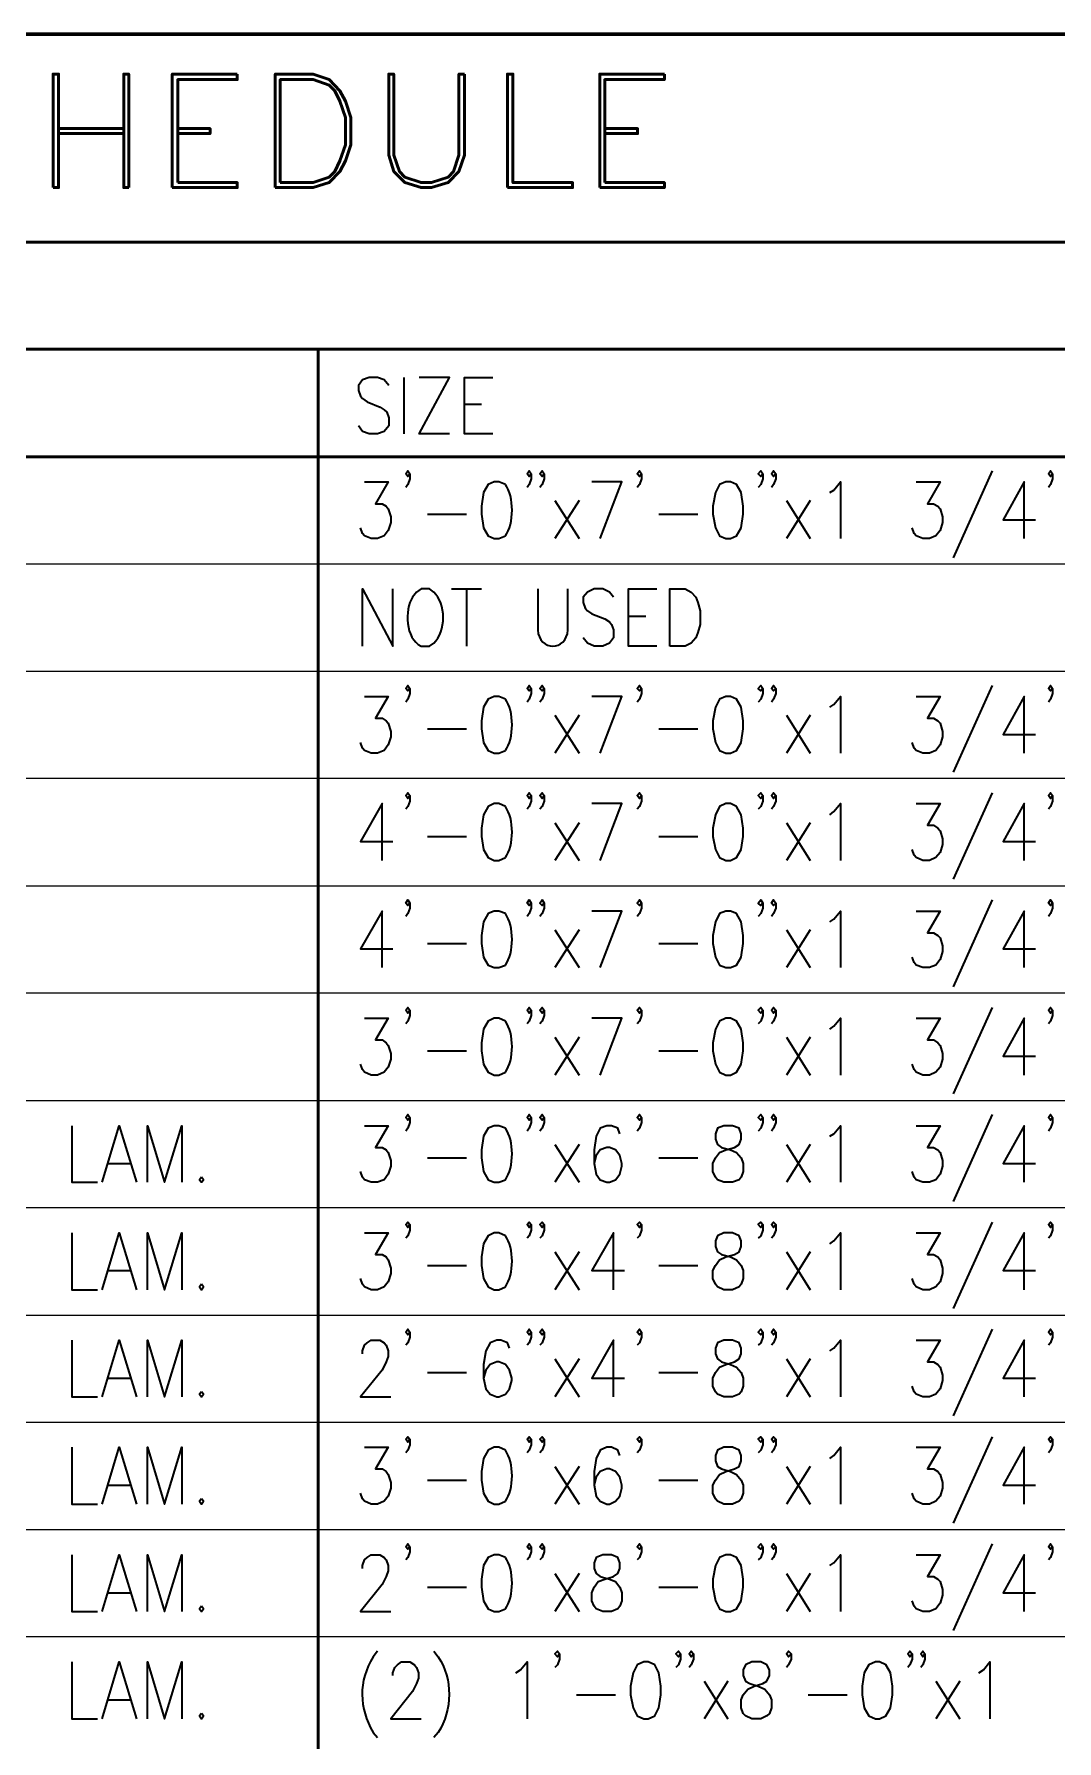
# Model space of a CAD drawing. Header units: inches. Extents: x 5 to 516, y -193 to 129.
# Drawn here: x 239.03 to 245.78, y -89.13 to -77.87 of the extents above; entities that cross this region are included whole.
import ezdxf

# ---------------------------------------------------------------- set-up
doc = ezdxf.new("R2010")
doc.units = ezdxf.units.IN
doc.header["$MEASUREMENT"] = 0
doc.layers.add('PDF3_Geometry', color=7, linetype='Continuous')

msp = doc.modelspace()

# ---------------------------------------------------------------- linework, layer by layer
at = {"layer": 'PDF3_Geometry', "lineweight": 60}
msp.add_lwpolyline([(155.7886388, -77.8671928), (282.7804969, -77.8671928)], dxfattribs=at)
at = {"layer": 'PDF3_Geometry', "lineweight": 50}
for points in [[(239.1566322, -78.8804606), (239.1566322, -78.1305087), (239.1932966, -78.1305087), (239.1932966, -78.8804606)], [(239.6566002, -78.8804606), (239.6566002, -78.1305087), (239.623269, -78.1305087), (239.623269, -78.8804606)], [(240.6232028, -78.8804606), (240.8731868, -78.8804606), (240.9798466, -78.8471294), (241.0498422, -78.7738008), (241.0865065, -78.7038053), (241.1231708, -78.5971454), (241.1231708, -78.417157), (241.0865065, -78.3104972), (241.0498422, -78.2405016), (240.9798466, -78.167173), (240.8731868, -78.1305087), (240.6232028, -78.1305087)], [(240.6565361, -78.8471279), (240.8731889, -78.8471279), (240.9798487, -78.8104636), (241.016513, -78.7737993), (241.0498442, -78.7038038), (241.0865085, -78.5971439), (241.0865085, -78.4171555), (241.0498442, -78.3104957), (241.016513, -78.2405001), (240.9798487, -78.2038358), (240.8731889, -78.1671715), (240.6565361, -78.1671715)], [(241.8731227, -78.1305087), (241.8364584, -78.1305087), (241.8364584, -78.667141), (241.7997941, -78.7738008), (241.7664629, -78.8104651), (241.6564699, -78.8471294), (241.5864744, -78.8471294), (241.4798146, -78.8104651), (241.4431503, -78.7738008), (241.406486, -78.667141), (241.406486, -78.1305087), (241.3731548, -78.1305087), (241.3731548, -78.667141), (241.406486, -78.7738008), (241.4798146, -78.8471294), (241.5864744, -78.8804606), (241.6564699, -78.8804606), (241.7664629, -78.8471294), (241.8364584, -78.7738008), (241.8731227, -78.667141)], [(242.1564399, -78.8804606), (242.1564399, -78.1305087), (242.1931042, -78.1305087), (242.1931042, -78.8471294), (242.5864123, -78.8471294), (242.5864123, -78.8804606)]]:
    msp.add_lwpolyline(points, close=True, dxfattribs=at)
for points in [[(240.3732194, -78.1305087), (239.943247, -78.1305087), (239.943247, -78.8804606)], [(240.3732179, -78.1305072), (240.3732179, -78.1671715), (239.9799098, -78.1671715), (239.9799098, -78.8471279)], [(243.193039, -78.1305087), (242.7663997, -78.1305087), (242.7663997, -78.8804606)], [(243.1930377, -78.1305072), (243.1930377, -78.1671715), (242.7997296, -78.1671715), (242.7997296, -78.8471279)], [(239.1932951, -78.4904845), (239.6232675, -78.4904845)], [(239.1932951, -78.5238178), (239.6232675, -78.5238178)], [(239.9799098, -78.4904845), (240.1932295, -78.4904845), (240.1932295, -78.5238157), (239.9799098, -78.5238157)], [(242.7997296, -78.4904845), (243.0163823, -78.4904845), (243.0163823, -78.5238157), (242.7997296, -78.5238157)], [(239.9799098, -78.8471308), (240.3732179, -78.8471308), (240.3732179, -78.880462), (239.9432455, -78.880462)], [(242.7997296, -78.8471308), (243.1930377, -78.8471308), (243.1930377, -78.880462), (242.7663984, -78.880462)], [(233.3803302, -79.2404364), (259.068684, -79.2404364)], [(235.2902148, -79.9470596), (259.0686908, -79.9470596)], [(240.9065201, -79.9470596), (240.9065201, -99.0725)], [(233.3803302, -80.6570123), (259.068684, -80.6570123)]]:
    msp.add_lwpolyline(points, dxfattribs=at)
at = {"layer": 'PDF3_Geometry', "lineweight": 35}
for points in [[(241.3731548, -80.1870446), (241.3431567, -80.1503803), (241.2998261, -80.1337147), (241.2431631, -80.1337147), (241.1998325, -80.1503803), (241.1731676, -80.1870446), (241.1731676, -80.2203758), (241.1865001, -80.2570401), (241.1998325, -80.2737057), (241.2298306, -80.2937044), (241.3164917, -80.3303687), (241.3431567, -80.3470343), (241.3598223, -80.3636999), (241.3731548, -80.4003642), (241.3731548, -80.4536942), (241.3431567, -80.4903585), (241.2998261, -80.5070241), (241.2431631, -80.5070241), (241.1998325, -80.4903585), (241.1731676, -80.4536942)], [(241.4731477, -80.1337135), (241.4731477, -80.5070229)], [(241.7731312, -80.5070212), (241.573144, -80.5070212), (241.7731312, -80.1337118), (241.573144, -80.1337118)], [(242.0597774, -80.5070212), (241.8731227, -80.5070212), (241.8731227, -80.1337118), (242.0597774, -80.1337118)], [(241.8731227, -80.3103684), (241.9864488, -80.3103684)], [(241.5131469, -80.7703405), (241.4998144, -80.7870061), (241.4864819, -80.7703405), (241.4998144, -80.7503418), (241.5131469, -80.7703405), (241.5131469, -80.8036717), (241.4998144, -80.840336), (241.4864819, -80.8603348)], [(242.3130936, -80.7703405), (242.2997611, -80.7870061), (242.2864286, -80.7703405), (242.2997611, -80.7503418), (242.3130936, -80.7703405), (242.3130936, -80.8036717), (242.2997611, -80.840336), (242.2864286, -80.8603348)], [(242.3997545, -80.7703405), (242.386422, -80.7870061), (242.3697565, -80.7703405), (242.386422, -80.7503418), (242.3997545, -80.7703405), (242.3997545, -80.8036717), (242.386422, -80.840336), (242.3697565, -80.8603348)], [(243.0430476, -80.7703405), (243.0297151, -80.7870061), (243.0130495, -80.7703405), (243.0297151, -80.7503418), (243.0430476, -80.7703405), (243.0430476, -80.8036717), (243.0297151, -80.840336), (243.0130495, -80.8603348)], [(243.8429976, -80.7703405), (243.8296652, -80.7870061), (243.8129996, -80.7703405), (243.8296652, -80.7503418), (243.8429976, -80.7703405), (243.8429976, -80.8036717), (243.8296652, -80.840336), (243.8129996, -80.8603348)], [(243.9296586, -80.7703405), (243.912993, -80.7870061), (243.8996605, -80.7703405), (243.912993, -80.7503418), (243.9296586, -80.7703405), (243.9296586, -80.8036717), (243.912993, -80.840336), (243.8996605, -80.8603348)], [(245.3562334, -80.7503392), (245.0995832, -81.3236358)], [(245.7562084, -80.7703405), (245.742876, -80.7870061), (245.7295435, -80.7703405), (245.742876, -80.7503418), (245.7562084, -80.7703405), (245.7562084, -80.8036717), (245.742876, -80.840336), (245.7295435, -80.8603348)], [(241.2131648, -80.8236683), (241.3698214, -80.8236683), (241.2864934, -80.9669924), (241.3298239, -80.9669924), (241.3564889, -80.983658), (241.3698214, -81.0003236), (241.386487, -81.0536535), (241.386487, -81.0903178), (241.3698214, -81.1436478), (241.3431564, -81.1803121), (241.2998259, -81.1969777), (241.2564953, -81.1969777), (241.2131648, -81.1803121), (241.1998323, -81.1636465), (241.1864998, -81.1269822)], [(242.1431042, -80.8403339), (242.0997736, -80.8236683), (242.0697755, -80.8236683), (242.0297781, -80.8403339), (241.99978, -80.8936638), (241.9864476, -80.983658), (241.9864476, -81.0369879), (241.99978, -81.1269822), (242.0297781, -81.1803121), (242.0697755, -81.1969777), (242.0997736, -81.1969777), (242.1431042, -81.1803121)], [(242.7697327, -81.1969794), (242.9130569, -80.82367), (242.7130697, -80.82367)], [(244.2863015, -80.8936643), (244.3129664, -80.8769987), (244.356297, -80.8236688), (244.356297, -81.1969782)], [(244.8562655, -80.8236683), (245.0129221, -80.8236683), (244.9295941, -80.9669924), (244.9695915, -80.9669924), (244.9995896, -80.983658), (245.0129221, -81.0003236), (245.0295877, -81.0536535), (245.0295877, -81.0903178), (245.0129221, -81.1436478), (244.9862571, -81.1803121), (244.9429266, -81.1969777), (244.899596, -81.1969777), (244.8562655, -81.1803121), (244.842933, -81.1636465), (244.8296005, -81.1269822)], [(245.5695512, -81.1969777), (245.5695512, -80.8236683), (245.4295601, -81.0736522), (245.6428798, -81.0736522)], [(242.4697506, -80.9469955), (242.6297403, -81.1969794)], [(242.6297406, -80.9469955), (242.4697509, -81.1969794)], [(243.9996513, -80.9469955), (244.1563079, -81.1969794)], [(244.1563117, -80.9469955), (243.9996551, -81.1969794)], [(241.6298047, -81.0369894), (241.8864549, -81.0369894)], [(243.1563758, -81.0369894), (243.413026, -81.0369894)], [(241.1998328, -81.9069322), (241.1998328, -81.5302896), (241.39982, -81.9069322), (241.39982, -81.5302896)], [(241.6698039, -81.5502901), (241.6431389, -81.5302914), (241.5864759, -81.5302914), (241.5564778, -81.5502901), (241.5298129, -81.5836213)], [(241.7864617, -81.5302914), (241.9864489, -81.5302914)], [(241.8864546, -81.5302914), (241.8864546, -81.9069339)], [(242.3564257, -81.5302914), (242.3564257, -81.8002741)], [(242.5564129, -81.8002741), (242.5564129, -81.5302914)], [(242.8563937, -81.5836191), (242.8297287, -81.5502879), (242.7863982, -81.5302892), (242.7297351, -81.5302892), (242.6864046, -81.5502879), (242.6564065, -81.5836191), (242.6564065, -81.6202835), (242.669739, -81.6569478), (242.6864046, -81.6736134), (242.7130695, -81.6936121), (242.7997306, -81.7269433), (242.8297287, -81.746942), (242.8430612, -81.7636076), (242.8563937, -81.8002719), (242.8563937, -81.8536018), (242.8297287, -81.886933), (242.7863982, -81.9069317), (242.7297351, -81.9069317), (242.6864046, -81.886933), (242.6564065, -81.8536018)], [(243.1430413, -81.9069322), (242.9563866, -81.9069322), (242.9563866, -81.5302896), (243.1430413, -81.5302896)], [(242.9563866, -81.7102793), (243.0697127, -81.7102793)], [(241.5864759, -81.9069339), (241.6431389, -81.9069339), (241.6698039, -81.8869352)], [(241.2131648, -82.2402441), (241.3698214, -82.2402441), (241.2864934, -82.3835683), (241.3298239, -82.3835683), (241.3564889, -82.4002339), (241.3698214, -82.4168995), (241.386487, -82.4702294), (241.386487, -82.5068937), (241.3698214, -82.5602236), (241.3431564, -82.5968879), (241.2998259, -82.6135535), (241.2564953, -82.6135535), (241.2131648, -82.5968879), (241.1998323, -82.5802223), (241.1864998, -82.543558)], [(241.5131469, -82.1869164), (241.4998144, -82.203582), (241.4864819, -82.1869164), (241.4998144, -82.1669177), (241.5131469, -82.1869164), (241.5131469, -82.2202476), (241.4998144, -82.2569119), (241.4864819, -82.2769106)], [(242.1431042, -82.2569097), (242.0997736, -82.2402441), (242.0697755, -82.2402441), (242.0297781, -82.2569097), (241.99978, -82.3102396), (241.9864476, -82.4002339), (241.9864476, -82.4535638), (241.99978, -82.543558), (242.0297781, -82.5968879), (242.0697755, -82.6135535), (242.0997736, -82.6135535), (242.1431042, -82.5968879)], [(242.3130936, -82.1869164), (242.2997611, -82.203582), (242.2864286, -82.1869164), (242.2997611, -82.1669177), (242.3130936, -82.1869164), (242.3130936, -82.2202476), (242.2997611, -82.2569119), (242.2864286, -82.2769106)], [(242.3997545, -82.1869164), (242.386422, -82.203582), (242.3697565, -82.1869164), (242.386422, -82.1669177), (242.3997545, -82.1869164), (242.3997545, -82.2202476), (242.386422, -82.2569119), (242.3697565, -82.2769106)], [(242.7697327, -82.6135553), (242.9130569, -82.2402459), (242.7130697, -82.2402459)], [(243.0430476, -82.1869164), (243.0297151, -82.203582), (243.0130495, -82.1869164), (243.0297151, -82.1669177), (243.0430476, -82.1869164), (243.0430476, -82.2202476), (243.0297151, -82.2569119), (243.0130495, -82.2769106)], [(243.8429976, -82.1869164), (243.8296652, -82.203582), (243.8129996, -82.1869164), (243.8296652, -82.1669177), (243.8429976, -82.1869164), (243.8429976, -82.2202476), (243.8296652, -82.2569119), (243.8129996, -82.2769106)], [(243.9296586, -82.1869164), (243.912993, -82.203582), (243.8996605, -82.1869164), (243.912993, -82.1669177), (243.9296586, -82.1869164), (243.9296586, -82.2202476), (243.912993, -82.2569119), (243.8996605, -82.2769106)], [(244.2863015, -82.3102402), (244.3129664, -82.2935746), (244.356297, -82.2402447), (244.356297, -82.6135541)], [(244.8562655, -82.2402441), (245.0129221, -82.2402441), (244.9295941, -82.3835683), (244.9695915, -82.3835683), (244.9995896, -82.4002339), (245.0129221, -82.4168995), (245.0295877, -82.4702294), (245.0295877, -82.5068937), (245.0129221, -82.5602236), (244.9862571, -82.5968879), (244.9429266, -82.6135535), (244.899596, -82.6135535), (244.8562655, -82.5968879), (244.842933, -82.5802223), (244.8296005, -82.543558)], [(245.3562334, -82.1669151), (245.0995832, -82.7402117)], [(245.5695512, -82.6135535), (245.5695512, -82.2402441), (245.4295601, -82.4902281), (245.6428798, -82.4902281)], [(245.7562084, -82.1869164), (245.742876, -82.203582), (245.7295435, -82.1869164), (245.742876, -82.1669177), (245.7562084, -82.1869164), (245.7562084, -82.2202476), (245.742876, -82.2569119), (245.7295435, -82.2769106)], [(242.4697506, -82.3635713), (242.6297403, -82.6135553)], [(242.6297406, -82.3635713), (242.4697509, -82.6135553)], [(243.9996513, -82.3635713), (244.1563079, -82.6135553)], [(244.1563117, -82.3635713), (243.9996551, -82.6135553)], [(241.6298047, -82.4535653), (241.8864549, -82.4535653)], [(243.1563758, -82.4535653), (243.413026, -82.4535653)], [(241.5131469, -82.8935361), (241.4998144, -82.9135348), (241.4864819, -82.8935361), (241.4998144, -82.8768705), (241.5131469, -82.8935361), (241.5131469, -82.9302004), (241.4998144, -82.9668647), (241.4864819, -82.9835303)], [(242.3130936, -82.8935361), (242.2997611, -82.9135348), (242.2864286, -82.8935361), (242.2997611, -82.8768705), (242.3130936, -82.8935361), (242.3130936, -82.9302004), (242.2997611, -82.9668647), (242.2864286, -82.9835303)], [(242.3997545, -82.8935361), (242.386422, -82.9135348), (242.3697565, -82.8935361), (242.386422, -82.8768705), (242.3997545, -82.8935361), (242.3997545, -82.9302004), (242.386422, -82.9668647), (242.3697565, -82.9835303)], [(243.0430476, -82.8935361), (243.0297151, -82.9135348), (243.0130495, -82.8935361), (243.0297151, -82.8768705), (243.0430476, -82.8935361), (243.0430476, -82.9302004), (243.0297151, -82.9668647), (243.0130495, -82.9835303)], [(243.8429976, -82.8935361), (243.8296652, -82.9135348), (243.8129996, -82.8935361), (243.8296652, -82.8768705), (243.8429976, -82.8935361), (243.8429976, -82.9302004), (243.8296652, -82.9668647), (243.8129996, -82.9835303)], [(243.9296586, -82.8935361), (243.912993, -82.9135348), (243.8996605, -82.8935361), (243.912993, -82.8768705), (243.9296586, -82.8935361), (243.9296586, -82.9302004), (243.912993, -82.9668647), (243.8996605, -82.9835303)], [(245.3562334, -82.8768712), (245.0995832, -83.4468346)], [(245.7562084, -82.8935361), (245.742876, -82.9135348), (245.7295435, -82.8935361), (245.742876, -82.8768705), (245.7562084, -82.8935361), (245.7562084, -82.9302004), (245.742876, -82.9668647), (245.7295435, -82.9835303)], [(241.329826, -83.3235098), (241.329826, -82.9468672), (241.1865018, -83.1968512), (241.3998215, -83.1968512)], [(242.1431042, -82.966866), (242.0997736, -82.9468672), (242.0697755, -82.9468672), (242.0297781, -82.966866), (241.99978, -83.0201959), (241.9864476, -83.1101901), (241.9864476, -83.16352), (241.99978, -83.2501811), (242.0297781, -83.303511), (242.0697755, -83.3235098), (242.0997736, -83.3235098), (242.1431042, -83.303511)], [(242.7697327, -83.323508), (242.9130569, -82.9468655), (242.7130697, -82.9468655)], [(244.2863015, -83.0201963), (244.3129664, -83.0001976), (244.356297, -82.9468676), (244.356297, -83.3235102)], [(244.8562655, -82.9468672), (245.0129221, -82.9468672), (244.9295941, -83.0901914), (244.9695915, -83.0901914), (244.9995896, -83.1101901), (245.0129221, -83.1268557), (245.0295877, -83.1801856), (245.0295877, -83.2168499), (245.0129221, -83.2701798), (244.9862571, -83.303511), (244.9429266, -83.3235098), (244.899596, -83.3235098), (244.8562655, -83.303511), (244.842933, -83.2868454), (244.8296005, -83.2501811)], [(245.5695512, -83.3235098), (245.5695512, -82.9468672), (245.4295601, -83.1968512), (245.6428798, -83.1968512)], [(242.4697506, -83.073524), (242.6297403, -83.323508)], [(242.6297406, -83.073524), (242.4697509, -83.323508)], [(243.9996513, -83.073524), (244.1563079, -83.323508)], [(244.1563117, -83.073524), (243.9996551, -83.323508)], [(241.6298047, -83.1635214), (241.8864549, -83.1635214)], [(243.1563758, -83.1635214), (243.413026, -83.1635214)], [(241.5131469, -83.6034922), (241.4998144, -83.6201578), (241.4864819, -83.6034922), (241.4998144, -83.5834935), (241.5131469, -83.6034922), (241.5131469, -83.6368234), (241.4998144, -83.6734877), (241.4864819, -83.6934864)], [(242.3130936, -83.6034922), (242.2997611, -83.6201578), (242.2864286, -83.6034922), (242.2997611, -83.5834935), (242.3130936, -83.6034922), (242.3130936, -83.6368234), (242.2997611, -83.6734877), (242.2864286, -83.6934864)], [(242.3997545, -83.6034922), (242.386422, -83.6201578), (242.3697565, -83.6034922), (242.386422, -83.5834935), (242.3997545, -83.6034922), (242.3997545, -83.6368234), (242.386422, -83.6734877), (242.3697565, -83.6934864)], [(243.0430476, -83.6034922), (243.0297151, -83.6201578), (243.0130495, -83.6034922), (243.0297151, -83.5834935), (243.0430476, -83.6034922), (243.0430476, -83.6368234), (243.0297151, -83.6734877), (243.0130495, -83.6934864)], [(243.8429976, -83.6034922), (243.8296652, -83.6201578), (243.8129996, -83.6034922), (243.8296652, -83.5834935), (243.8429976, -83.6034922), (243.8429976, -83.6368234), (243.8296652, -83.6734877), (243.8129996, -83.6934864)], [(243.9296586, -83.6034922), (243.912993, -83.6201578), (243.8996605, -83.6034922), (243.912993, -83.5834935), (243.9296586, -83.6034922), (243.9296586, -83.6368234), (243.912993, -83.6734877), (243.8996605, -83.6934864)], [(245.3562334, -83.5834909), (245.0995832, -84.1567875)], [(245.7562084, -83.6034922), (245.742876, -83.6201578), (245.7295435, -83.6034922), (245.742876, -83.5834935), (245.7562084, -83.6034922), (245.7562084, -83.6368234), (245.742876, -83.6734877), (245.7295435, -83.6934864)], [(241.329826, -84.0301294), (241.329826, -83.65682), (241.1865018, -83.9068039), (241.3998215, -83.9068039)], [(242.1431042, -83.6734856), (242.0997736, -83.65682), (242.0697755, -83.65682), (242.0297781, -83.6734856), (241.99978, -83.7268155), (241.9864476, -83.8168097), (241.9864476, -83.8701396), (241.99978, -83.9601338), (242.0297781, -84.0134638), (242.0697755, -84.0301294), (242.0997736, -84.0301294), (242.1431042, -84.0134638)], [(242.7697327, -84.0301311), (242.9130569, -83.6568217), (242.7130697, -83.6568217)], [(244.2863015, -83.726816), (244.3129664, -83.7101504), (244.356297, -83.6568205), (244.356297, -84.0301299)], [(244.8562655, -83.65682), (245.0129221, -83.65682), (244.9295941, -83.8001441), (244.9695915, -83.8001441), (244.9995896, -83.8168097), (245.0129221, -83.8334753), (245.0295877, -83.8868052), (245.0295877, -83.9234695), (245.0129221, -83.9767994), (244.9862571, -84.0134638), (244.9429266, -84.0301294), (244.899596, -84.0301294), (244.8562655, -84.0134638), (244.842933, -83.9967982), (244.8296005, -83.9601338)], [(245.5695512, -84.0301294), (245.5695512, -83.65682), (245.4295601, -83.9068039), (245.6428798, -83.9068039)], [(242.4697506, -83.7801471), (242.6297403, -84.0301311)], [(242.6297406, -83.7801471), (242.4697509, -84.0301311)], [(243.9996513, -83.7801471), (244.1563079, -84.0301311)], [(244.1563117, -83.7801471), (243.9996551, -84.0301311)], [(241.6298047, -83.8701411), (241.8864549, -83.8701411)], [(243.1563758, -83.8701411), (243.413026, -83.8701411)], [(241.2131648, -84.3634431), (241.3698214, -84.3634431), (241.2864934, -84.5067672), (241.3298239, -84.5067672), (241.3564889, -84.5267659), (241.3698214, -84.5434315), (241.386487, -84.5967615), (241.386487, -84.6334258), (241.3698214, -84.6867557), (241.3431564, -84.7200869), (241.2998259, -84.7400856), (241.2564953, -84.7400856), (241.2131648, -84.7200869), (241.1998323, -84.7034213), (241.1864998, -84.666757)], [(241.5131469, -84.310112), (241.4998144, -84.3301107), (241.4864819, -84.310112), (241.4998144, -84.2934464), (241.5131469, -84.310112), (241.5131469, -84.3467763), (241.4998144, -84.3834406), (241.4864819, -84.4001062)], [(242.1431042, -84.3834418), (242.0997736, -84.3634431), (242.0697755, -84.3634431), (242.0297781, -84.3834418), (241.99978, -84.4367717), (241.9864476, -84.5267659), (241.9864476, -84.5800959), (241.99978, -84.666757), (242.0297781, -84.7200869), (242.0697755, -84.7400856), (242.0997736, -84.7400856), (242.1431042, -84.7200869)], [(242.3130936, -84.310112), (242.2997611, -84.3301107), (242.2864286, -84.310112), (242.2997611, -84.2934464), (242.3130936, -84.310112), (242.3130936, -84.3467763), (242.2997611, -84.3834406), (242.2864286, -84.4001062)], [(242.3997545, -84.310112), (242.386422, -84.3301107), (242.3697565, -84.310112), (242.386422, -84.2934464), (242.3997545, -84.310112), (242.3997545, -84.3467763), (242.386422, -84.3834406), (242.3697565, -84.4001062)], [(242.7697327, -84.7400838), (242.9130569, -84.3634413), (242.7130697, -84.3634413)], [(243.0430476, -84.310112), (243.0297151, -84.3301107), (243.0130495, -84.310112), (243.0297151, -84.2934464), (243.0430476, -84.310112), (243.0430476, -84.3467763), (243.0297151, -84.3834406), (243.0130495, -84.4001062)], [(243.8429976, -84.310112), (243.8296652, -84.3301107), (243.8129996, -84.310112), (243.8296652, -84.2934464), (243.8429976, -84.310112), (243.8429976, -84.3467763), (243.8296652, -84.3834406), (243.8129996, -84.4001062)], [(243.9296586, -84.310112), (243.912993, -84.3301107), (243.8996605, -84.310112), (243.912993, -84.2934464), (243.9296586, -84.310112), (243.9296586, -84.3467763), (243.912993, -84.3834406), (243.8996605, -84.4001062)], [(244.2863015, -84.4367721), (244.3129664, -84.4167734), (244.356297, -84.3634435), (244.356297, -84.740086)], [(244.8562655, -84.3634431), (245.0129221, -84.3634431), (244.9295941, -84.5067672), (244.9695915, -84.5067672), (244.9995896, -84.5267659), (245.0129221, -84.5434315), (245.0295877, -84.5967615), (245.0295877, -84.6334258), (245.0129221, -84.6867557), (244.9862571, -84.7200869), (244.9429266, -84.7400856), (244.899596, -84.7400856), (244.8562655, -84.7200869), (244.842933, -84.7034213), (244.8296005, -84.666757)], [(245.3562334, -84.293447), (245.0995832, -84.8634105)], [(245.5695512, -84.7400856), (245.5695512, -84.3634431), (245.4295601, -84.6134271), (245.6428798, -84.6134271)], [(245.7562084, -84.310112), (245.742876, -84.3301107), (245.7295435, -84.310112), (245.742876, -84.2934464), (245.7562084, -84.310112), (245.7562084, -84.3467763), (245.742876, -84.3834406), (245.7295435, -84.4001062)], [(242.4697506, -84.4900999), (242.6297403, -84.7400838)], [(242.6297406, -84.4900999), (242.4697509, -84.7400838)], [(243.9996513, -84.4900999), (244.1563079, -84.7400838)], [(244.1563117, -84.4900999), (243.9996551, -84.7400838)], [(241.6298047, -84.5800972), (241.8864549, -84.5800972)], [(243.1563758, -84.5800972), (243.413026, -84.5800972)], [(241.5131469, -85.0200681), (241.4998144, -85.0367337), (241.4864819, -85.0200681), (241.4998144, -85.0000693), (241.5131469, -85.0200681), (241.5131469, -85.0533993), (241.4998144, -85.0900636), (241.4864819, -85.1100623)], [(242.3130936, -85.0200681), (242.2997611, -85.0367337), (242.2864286, -85.0200681), (242.2997611, -85.0000693), (242.3130936, -85.0200681), (242.3130936, -85.0533993), (242.2997611, -85.0900636), (242.2864286, -85.1100623)], [(242.3997545, -85.0200681), (242.386422, -85.0367337), (242.3697565, -85.0200681), (242.386422, -85.0000693), (242.3997545, -85.0200681), (242.3997545, -85.0533993), (242.386422, -85.0900636), (242.3697565, -85.1100623)], [(243.0430476, -85.0200681), (243.0297151, -85.0367337), (243.0130495, -85.0200681), (243.0297151, -85.0000693), (243.0430476, -85.0200681), (243.0430476, -85.0533993), (243.0297151, -85.0900636), (243.0130495, -85.1100623)], [(243.8429976, -85.0200681), (243.8296652, -85.0367337), (243.8129996, -85.0200681), (243.8296652, -85.0000693), (243.8429976, -85.0200681), (243.8429976, -85.0533993), (243.8296652, -85.0900636), (243.8129996, -85.1100623)], [(243.9296586, -85.0200681), (243.912993, -85.0367337), (243.8996605, -85.0200681), (243.912993, -85.0000693), (243.9296586, -85.0200681), (243.9296586, -85.0533993), (243.912993, -85.0900636), (243.8996605, -85.1100623)], [(245.3562334, -85.0000668), (245.0995832, -85.5733633)], [(245.7562084, -85.0200681), (245.742876, -85.0367337), (245.7295435, -85.0200681), (245.742876, -85.0000693), (245.7562084, -85.0200681), (245.7562084, -85.0533993), (245.742876, -85.0900636), (245.7295435, -85.1100623)], [(239.279956, -85.0733958), (239.279956, -85.4467052), (239.4499451, -85.4467052)], [(239.4799419, -85.446707), (239.5932679, -85.0733976), (239.706594, -85.446707)], [(239.779924, -85.446707), (239.779924, -85.0733976), (239.8932501, -85.446707), (240.0065761, -85.0733976), (240.0065761, -85.446707)], [(241.2131648, -85.0733958), (241.3698214, -85.0733958), (241.2864934, -85.2167199), (241.3298239, -85.2167199), (241.3564889, -85.2333855), (241.3698214, -85.2500511), (241.386487, -85.3033811), (241.386487, -85.3400454), (241.3698214, -85.3933753), (241.3431564, -85.4300396), (241.2998259, -85.4467052), (241.2564953, -85.4467052), (241.2131648, -85.4300396), (241.1998323, -85.413374), (241.1864998, -85.3767097)], [(242.1431042, -85.0900614), (242.0997736, -85.0733958), (242.0697755, -85.0733958), (242.0297781, -85.0900614), (241.99978, -85.1433913), (241.9864476, -85.2333855), (241.9864476, -85.2867155), (241.99978, -85.3767097), (242.0297781, -85.4300396), (242.0697755, -85.4467052), (242.0997736, -85.4467052), (242.1431042, -85.4300396)], [(242.8997225, -85.1267269), (242.88639, -85.0900626), (242.8430594, -85.073397), (242.8130614, -85.073397), (242.7697308, -85.0900626), (242.7430659, -85.1433925), (242.7297334, -85.2333868), (242.7297334, -85.323381), (242.7430659, -85.3933765), (242.7697308, -85.4300408), (242.8130614, -85.4467064), (242.829727, -85.4467064), (242.8697244, -85.4300408), (242.8997225, -85.3933765), (242.913055, -85.3400466), (242.913055, -85.323381), (242.8997225, -85.2700511), (242.8697244, -85.2333868), (242.829727, -85.2167212), (242.8130614, -85.2167212), (242.7697308, -85.2333868), (242.7430659, -85.2700511), (242.7297334, -85.323381)], [(244.2863015, -85.1433919), (244.3129664, -85.1267263), (244.356297, -85.0733963), (244.356297, -85.4467057)], [(244.8562655, -85.0733958), (245.0129221, -85.0733958), (244.9295941, -85.2167199), (244.9695915, -85.2167199), (244.9995896, -85.2333855), (245.0129221, -85.2500511), (245.0295877, -85.3033811), (245.0295877, -85.3400454), (245.0129221, -85.3933753), (244.9862571, -85.4300396), (244.9429266, -85.4467052), (244.899596, -85.4467052), (244.8562655, -85.4300396), (244.842933, -85.413374), (244.8296005, -85.3767097)], [(245.5695512, -85.4467052), (245.5695512, -85.0733958), (245.4295601, -85.3233798), (245.6428798, -85.3233798)], [(241.6298047, -85.286717), (241.8864549, -85.286717)], [(242.4697506, -85.196723), (242.6297403, -85.446707)], [(242.6297406, -85.196723), (242.4697509, -85.446707)], [(243.1563758, -85.286717), (243.413026, -85.286717)], [(243.9996513, -85.196723), (244.1563079, -85.446707)], [(244.1563117, -85.196723), (243.9996551, -85.446707)], [(239.523274, -85.3233798), (239.6632651, -85.3233798)], [(241.5131469, -85.7266878), (241.4998144, -85.7466865), (241.4864819, -85.7266878), (241.4998144, -85.7100222), (241.5131469, -85.7266878), (241.5131469, -85.7633521), (241.4998144, -85.8000164), (241.4864819, -85.816682)], [(242.3130936, -85.7266878), (242.2997611, -85.7466865), (242.2864286, -85.7266878), (242.2997611, -85.7100222), (242.3130936, -85.7266878), (242.3130936, -85.7633521), (242.2997611, -85.8000164), (242.2864286, -85.816682)], [(242.3997545, -85.7266878), (242.386422, -85.7466865), (242.3697565, -85.7266878), (242.386422, -85.7100222), (242.3997545, -85.7266878), (242.3997545, -85.7633521), (242.386422, -85.8000164), (242.3697565, -85.816682)], [(243.0430476, -85.7266878), (243.0297151, -85.7466865), (243.0130495, -85.7266878), (243.0297151, -85.7100222), (243.0430476, -85.7266878), (243.0430476, -85.7633521), (243.0297151, -85.8000164), (243.0130495, -85.816682)], [(243.8429976, -85.7266878), (243.8296652, -85.7466865), (243.8129996, -85.7266878), (243.8296652, -85.7100222), (243.8429976, -85.7266878), (243.8429976, -85.7633521), (243.8296652, -85.8000164), (243.8129996, -85.816682)], [(243.9296586, -85.7266878), (243.912993, -85.7466865), (243.8996605, -85.7266878), (243.912993, -85.7100222), (243.9296586, -85.7266878), (243.9296586, -85.7633521), (243.912993, -85.8000164), (243.8996605, -85.816682)], [(245.3562334, -85.7100229), (245.0995832, -86.2799863)], [(245.7562084, -85.7266878), (245.742876, -85.7466865), (245.7295435, -85.7266878), (245.742876, -85.7100222), (245.7562084, -85.7266878), (245.7562084, -85.7633521), (245.742876, -85.8000164), (245.7295435, -85.816682)], [(239.279956, -85.7800189), (239.279956, -86.1566614), (239.4499451, -86.1566614)], [(239.4799419, -86.1566597), (239.5932679, -85.7800172), (239.706594, -86.1566597)], [(239.779924, -86.1566597), (239.779924, -85.7800172), (239.8932501, -86.1566597), (240.0065761, -85.7800172), (240.0065761, -86.1566597)], [(241.2131648, -85.7800189), (241.3698214, -85.7800189), (241.2864934, -85.9233431), (241.3298239, -85.9233431), (241.3564889, -85.9400087), (241.3698214, -85.9600074), (241.386487, -86.0133373), (241.386487, -86.0500016), (241.3698214, -86.1033315), (241.3431564, -86.1366627), (241.2998259, -86.1566614), (241.2564953, -86.1566614), (241.2131648, -86.1366627), (241.1998323, -86.1199971), (241.1864998, -86.0833328)], [(242.1431042, -85.8000176), (242.0997736, -85.7800189), (242.0697755, -85.7800189), (242.0297781, -85.8000176), (241.99978, -85.8533476), (241.9864476, -85.9400087), (241.9864476, -85.9966717), (241.99978, -86.0833328), (242.0297781, -86.1366627), (242.0697755, -86.1566614), (242.0997736, -86.1566614), (242.1431042, -86.1366627)], [(242.8563937, -86.1566614), (242.8563937, -85.7800189), (242.7130695, -86.0300029), (242.9297223, -86.0300029)], [(244.2863015, -85.853348), (244.3129664, -85.8333493), (244.356297, -85.7800193), (244.356297, -86.1566619)], [(244.8562655, -85.7800189), (245.0129221, -85.7800189), (244.9295941, -85.9233431), (244.9695915, -85.9233431), (244.9995896, -85.9400087), (245.0129221, -85.9600074), (245.0295877, -86.0133373), (245.0295877, -86.0500016), (245.0129221, -86.1033315), (244.9862571, -86.1366627), (244.9429266, -86.1566614), (244.899596, -86.1566614), (244.8562655, -86.1366627), (244.842933, -86.1199971), (244.8296005, -86.0833328)], [(245.5695512, -86.1566614), (245.5695512, -85.7800189), (245.4295601, -86.0300029), (245.6428798, -86.0300029)], [(242.4697506, -85.9066757), (242.6297403, -86.1566597)], [(242.6297406, -85.9066757), (242.4697509, -86.1566597)], [(243.9996513, -85.9066757), (244.1563079, -86.1566597)], [(244.1563117, -85.9066757), (243.9996551, -86.1566597)], [(239.523274, -86.0300029), (239.6632651, -86.0300029)], [(241.6298047, -85.9966731), (241.8864549, -85.9966731)], [(243.1563758, -85.9966731), (243.413026, -85.9966731)], [(241.5131469, -86.4366439), (241.4998144, -86.4533095), (241.4864819, -86.4366439), (241.4998144, -86.4166452), (241.5131469, -86.4366439), (241.5131469, -86.4699751), (241.4998144, -86.5066394), (241.4864819, -86.523305)], [(242.3130936, -86.4366439), (242.2997611, -86.4533095), (242.2864286, -86.4366439), (242.2997611, -86.4166452), (242.3130936, -86.4366439), (242.3130936, -86.4699751), (242.2997611, -86.5066394), (242.2864286, -86.523305)], [(242.3997545, -86.4366439), (242.386422, -86.4533095), (242.3697565, -86.4366439), (242.386422, -86.4166452), (242.3997545, -86.4366439), (242.3997545, -86.4699751), (242.386422, -86.5066394), (242.3697565, -86.523305)], [(243.0430476, -86.4366439), (243.0297151, -86.4533095), (243.0130495, -86.4366439), (243.0297151, -86.4166452), (243.0430476, -86.4366439), (243.0430476, -86.4699751), (243.0297151, -86.5066394), (243.0130495, -86.523305)], [(243.8429976, -86.4366439), (243.8296652, -86.4533095), (243.8129996, -86.4366439), (243.8296652, -86.4166452), (243.8429976, -86.4366439), (243.8429976, -86.4699751), (243.8296652, -86.5066394), (243.8129996, -86.523305)], [(243.9296586, -86.4366439), (243.912993, -86.4533095), (243.8996605, -86.4366439), (243.912993, -86.4166452), (243.9296586, -86.4366439), (243.9296586, -86.4699751), (243.912993, -86.5066394), (243.8996605, -86.523305)], [(245.3562334, -86.4166426), (245.0995832, -86.9899392)], [(245.7562084, -86.4366439), (245.742876, -86.4533095), (245.7295435, -86.4366439), (245.742876, -86.4166452), (245.7562084, -86.4366439), (245.7562084, -86.4699751), (245.742876, -86.5066394), (245.7295435, -86.523305)], [(239.279956, -86.4899716), (239.279956, -86.863281), (239.4499451, -86.863281)], [(239.4799419, -86.8632828), (239.5932679, -86.4899734), (239.706594, -86.8632828)], [(239.779924, -86.8632828), (239.779924, -86.4899734), (239.8932501, -86.8632828), (240.0065761, -86.4899734), (240.0065761, -86.8632828)], [(241.1998328, -86.579969), (241.1998328, -86.5599703), (241.2131653, -86.523306), (241.2298309, -86.5066404), (241.2564958, -86.4899748), (241.3131589, -86.4899748), (241.343157, -86.5066404), (241.3564894, -86.523306), (241.3698219, -86.5599703), (241.3698219, -86.5966346), (241.3564894, -86.6332989), (241.3298245, -86.6866288), (241.1865003, -86.8632842), (241.3864875, -86.8632842)], [(242.1697719, -86.5433028), (242.1564394, -86.5066385), (242.1131088, -86.4899729), (242.0864439, -86.4899729), (242.0431133, -86.5066385), (242.0131152, -86.5599684), (241.9997827, -86.6499626), (241.9997827, -86.7399568), (242.0131152, -86.8099524), (242.0431133, -86.8466167), (242.0864439, -86.8632823), (242.0997763, -86.8632823), (242.1431069, -86.8466167), (242.1697719, -86.8099524), (242.1864374, -86.7566224), (242.1864374, -86.7399568), (242.1697719, -86.6866269), (242.1431069, -86.6499626), (242.0997763, -86.633297), (242.0864439, -86.633297), (242.0431133, -86.6499626), (242.0131152, -86.6866269), (241.9997827, -86.7399568)], [(242.8563937, -86.863281), (242.8563937, -86.4899716), (242.7130695, -86.7399556), (242.9297223, -86.7399556)], [(244.2863015, -86.5599677), (244.3129664, -86.5433021), (244.356297, -86.4899722), (244.356297, -86.8632816)], [(244.8562655, -86.4899716), (245.0129221, -86.4899716), (244.9295941, -86.6332958), (244.9695915, -86.6332958), (244.9995896, -86.6499614), (245.0129221, -86.666627), (245.0295877, -86.7199569), (245.0295877, -86.7566212), (245.0129221, -86.8099511), (244.9862571, -86.8466155), (244.9429266, -86.863281), (244.899596, -86.863281), (244.8562655, -86.8466155), (244.842933, -86.8299499), (244.8296005, -86.7932855)], [(245.5695512, -86.863281), (245.5695512, -86.4899716), (245.4295601, -86.7399556), (245.6428798, -86.7399556)], [(242.4697506, -86.6132988), (242.6297403, -86.8632828)], [(242.6297406, -86.6132988), (242.4697509, -86.8632828)], [(243.9996513, -86.6132988), (244.1563079, -86.8632828)], [(244.1563117, -86.6132988), (243.9996551, -86.8632828)], [(239.523274, -86.7399556), (239.6632651, -86.7399556)], [(241.6298047, -86.7032928), (241.8864549, -86.7032928)], [(243.1563758, -86.7032928), (243.413026, -86.7032928)], [(239.279956, -87.1965948), (239.279956, -87.5732373), (239.4499451, -87.5732373)], [(239.4799419, -87.5732355), (239.5932679, -87.196593), (239.706594, -87.5732355)], [(239.779924, -87.5732355), (239.779924, -87.196593), (239.8932501, -87.5732355), (240.0065761, -87.196593), (240.0065761, -87.5732355)], [(241.2131648, -87.1965948), (241.3698214, -87.1965948), (241.2864934, -87.3399189), (241.3298239, -87.3399189), (241.3564889, -87.3565845), (241.3698214, -87.3765832), (241.386487, -87.4299131), (241.386487, -87.4665775), (241.3698214, -87.5199074), (241.3431564, -87.5532386), (241.2998259, -87.5732373), (241.2564953, -87.5732373), (241.2131648, -87.5532386), (241.1998323, -87.536573), (241.1864998, -87.4999087)], [(241.5131469, -87.1432636), (241.4998144, -87.1632624), (241.4864819, -87.1432636), (241.4998144, -87.126598), (241.5131469, -87.1432636), (241.5131469, -87.179928), (241.4998144, -87.2165923), (241.4864819, -87.2332579)], [(242.1431042, -87.2165935), (242.0997736, -87.1965948), (242.0697755, -87.1965948), (242.0297781, -87.2165935), (241.99978, -87.2699234), (241.9864476, -87.3565845), (241.9864476, -87.4132476), (241.99978, -87.4999087), (242.0297781, -87.5532386), (242.0697755, -87.5732373), (242.0997736, -87.5732373), (242.1431042, -87.5532386)], [(242.3130936, -87.1432636), (242.2997611, -87.1632624), (242.2864286, -87.1432636), (242.2997611, -87.126598), (242.3130936, -87.1432636), (242.3130936, -87.179928), (242.2997611, -87.2165923), (242.2864286, -87.2332579)], [(242.3997545, -87.1432636), (242.386422, -87.1632624), (242.3697565, -87.1432636), (242.386422, -87.126598), (242.3997545, -87.1432636), (242.3997545, -87.179928), (242.386422, -87.2165923), (242.3697565, -87.2332579)], [(242.8997225, -87.2499225), (242.88639, -87.2165913), (242.8430594, -87.1965926), (242.8130614, -87.1965926), (242.7697308, -87.2165913), (242.7430659, -87.2699212), (242.7297334, -87.3565823), (242.7297334, -87.4465766), (242.7430659, -87.5199052), (242.7697308, -87.5532364), (242.8130614, -87.5732351), (242.829727, -87.5732351), (242.8697244, -87.5532364), (242.8997225, -87.5199052), (242.913055, -87.4665753), (242.913055, -87.4465766), (242.8997225, -87.3932467), (242.8697244, -87.3565823), (242.829727, -87.3399167), (242.8130614, -87.3399167), (242.7697308, -87.3565823), (242.7430659, -87.3932467), (242.7297334, -87.4465766)], [(243.0430476, -87.1432636), (243.0297151, -87.1632624), (243.0130495, -87.1432636), (243.0297151, -87.126598), (243.0430476, -87.1432636), (243.0430476, -87.179928), (243.0297151, -87.2165923), (243.0130495, -87.2332579)], [(243.8429976, -87.1432636), (243.8296652, -87.1632624), (243.8129996, -87.1432636), (243.8296652, -87.126598), (243.8429976, -87.1432636), (243.8429976, -87.179928), (243.8296652, -87.2165923), (243.8129996, -87.2332579)], [(243.9296586, -87.1432636), (243.912993, -87.1632624), (243.8996605, -87.1432636), (243.912993, -87.126598), (243.9296586, -87.1432636), (243.9296586, -87.179928), (243.912993, -87.2165923), (243.8996605, -87.2332579)], [(244.2863015, -87.2699238), (244.3129664, -87.2499251), (244.356297, -87.1965952), (244.356297, -87.5732377)], [(244.8562655, -87.1965948), (245.0129221, -87.1965948), (244.9295941, -87.3399189), (244.9695915, -87.3399189), (244.9995896, -87.3565845), (245.0129221, -87.3765832), (245.0295877, -87.4299131), (245.0295877, -87.4665775), (245.0129221, -87.5199074), (244.9862571, -87.5532386), (244.9429266, -87.5732373), (244.899596, -87.5732373), (244.8562655, -87.5532386), (244.842933, -87.536573), (244.8296005, -87.4999087)], [(245.3562334, -87.1265987), (245.0995832, -87.6965622)], [(245.5695512, -87.5732373), (245.5695512, -87.1965948), (245.4295601, -87.4465787), (245.6428798, -87.4465787)], [(245.7562084, -87.1432636), (245.742876, -87.1632624), (245.7295435, -87.1432636), (245.742876, -87.126598), (245.7562084, -87.1432636), (245.7562084, -87.179928), (245.742876, -87.2165923), (245.7295435, -87.2332579)], [(242.4697506, -87.3232516), (242.6297403, -87.5732355)], [(242.6297406, -87.3232516), (242.4697509, -87.5732355)], [(243.9996513, -87.3232516), (244.1563079, -87.5732355)], [(244.1563117, -87.3232516), (243.9996551, -87.5732355)], [(241.6298047, -87.4132489), (241.8864549, -87.4132489)], [(243.1563758, -87.4132489), (243.413026, -87.4132489)], [(239.523274, -87.4465787), (239.6632651, -87.4465787)], [(241.5131469, -87.8532197), (241.4998144, -87.8698853), (241.4864819, -87.8532197), (241.4998144, -87.833221), (241.5131469, -87.8532197), (241.5131469, -87.8865509), (241.4998144, -87.9232153), (241.4864819, -87.9398809)], [(242.3130936, -87.8532197), (242.2997611, -87.8698853), (242.2864286, -87.8532197), (242.2997611, -87.833221), (242.3130936, -87.8532197), (242.3130936, -87.8865509), (242.2997611, -87.9232153), (242.2864286, -87.9398809)], [(242.3997545, -87.8532197), (242.386422, -87.8698853), (242.3697565, -87.8532197), (242.386422, -87.833221), (242.3997545, -87.8532197), (242.3997545, -87.8865509), (242.386422, -87.9232153), (242.3697565, -87.9398809)], [(243.0430476, -87.8532197), (243.0297151, -87.8698853), (243.0130495, -87.8532197), (243.0297151, -87.833221), (243.0430476, -87.8532197), (243.0430476, -87.8865509), (243.0297151, -87.9232153), (243.0130495, -87.9398809)], [(243.8429976, -87.8532197), (243.8296652, -87.8698853), (243.8129996, -87.8532197), (243.8296652, -87.833221), (243.8429976, -87.8532197), (243.8429976, -87.8865509), (243.8296652, -87.9232153), (243.8129996, -87.9398809)], [(243.9296586, -87.8532197), (243.912993, -87.8698853), (243.8996605, -87.8532197), (243.912993, -87.833221), (243.9296586, -87.8532197), (243.9296586, -87.8865509), (243.912993, -87.9232153), (243.8996605, -87.9398809)], [(245.3562334, -87.8332185), (245.0995832, -88.406515)], [(245.7562084, -87.8532197), (245.742876, -87.8698853), (245.7295435, -87.8532197), (245.742876, -87.833221), (245.7562084, -87.8532197), (245.7562084, -87.8865509), (245.742876, -87.9232153), (245.7295435, -87.9398809)], [(239.279956, -87.9065475), (239.279956, -88.2798569), (239.4499451, -88.2798569)], [(239.4799419, -88.2798587), (239.5932679, -87.9065493), (239.706594, -88.2798587)], [(239.779924, -88.2798587), (239.779924, -87.9065493), (239.8932501, -88.2798587), (240.0065761, -87.9065493), (240.0065761, -88.2798587)], [(241.1998328, -87.9965448), (241.1998328, -87.9765461), (241.2131653, -87.9398818), (241.2298309, -87.9232162), (241.2564958, -87.9065506), (241.3131589, -87.9065506), (241.343157, -87.9232162), (241.3564894, -87.9398818), (241.3698219, -87.9765461), (241.3698219, -88.0132104), (241.3564894, -88.0498748), (241.3298245, -88.1032047), (241.1865003, -88.27986), (241.3864875, -88.27986)], [(242.1431042, -87.9232131), (242.0997736, -87.9065475), (242.0697755, -87.9065475), (242.0297781, -87.9232131), (241.99978, -87.976543), (241.9864476, -88.0665372), (241.9864476, -88.1198672), (241.99978, -88.2098614), (242.0297781, -88.2631913), (242.0697755, -88.2798569), (242.0997736, -88.2798569), (242.1431042, -88.2631913)], [(244.2863015, -87.9765435), (244.3129664, -87.959878), (244.356297, -87.906548), (244.356297, -88.2798574)], [(244.8562655, -87.9065475), (245.0129221, -87.9065475), (244.9295941, -88.0498716), (244.9695915, -88.0498716), (244.9995896, -88.0665372), (245.0129221, -88.0832028), (245.0295877, -88.1365327), (245.0295877, -88.1731971), (245.0129221, -88.226527), (244.9862571, -88.2631913), (244.9429266, -88.2798569), (244.899596, -88.2798569), (244.8562655, -88.2631913), (244.842933, -88.2465257), (244.8296005, -88.2098614)], [(245.5695512, -88.2798569), (245.5695512, -87.9065475), (245.4295601, -88.1565315), (245.6428798, -88.1565315)], [(242.4697506, -88.0298747), (242.6297403, -88.2798587)], [(242.6297406, -88.0298747), (242.4697509, -88.2798587)], [(243.9996513, -88.0298747), (244.1563079, -88.2798587)], [(244.1563117, -88.0298747), (243.9996551, -88.2798587)], [(239.523274, -88.1565315), (239.6632651, -88.1565315)], [(241.6298047, -88.1198686), (241.8864549, -88.1198686)], [(243.1563758, -88.1198686), (243.413026, -88.1198686)], [(241.2998257, -88.5431746), (241.2698277, -88.5798389)], [(241.6698039, -88.5431746), (241.699802, -88.5798389)], [(242.4997474, -88.5598395), (242.486415, -88.5798382), (242.4697494, -88.5598395), (242.486415, -88.5431739), (242.4997474, -88.5598395), (242.4997474, -88.5965038), (242.486415, -88.6331681), (242.4697494, -88.6498337)], [(243.2996975, -88.5598395), (243.286365, -88.5798382), (243.2696994, -88.5598395), (243.286365, -88.5431739), (243.2996975, -88.5598395), (243.2996975, -88.5965038), (243.286365, -88.6331681), (243.2696994, -88.6498337)], [(243.3863585, -88.5598395), (243.3696929, -88.5798382), (243.3563604, -88.5598395), (243.3696929, -88.5431739), (243.3863585, -88.5598395), (243.3863585, -88.5965038), (243.3696929, -88.6331681), (243.3563604, -88.6498337)], [(244.0296515, -88.5598395), (244.0129859, -88.5798382), (243.9996534, -88.5598395), (244.0129859, -88.5431739), (244.0296515, -88.5598395), (244.0296515, -88.5965038), (244.0129859, -88.6331681), (243.9996534, -88.6498337)], [(244.8296016, -88.5598395), (244.812936, -88.5798382), (244.7996035, -88.5598395), (244.812936, -88.5431739), (244.8296016, -88.5598395), (244.8296016, -88.5965038), (244.812936, -88.6331681), (244.7996035, -88.6498337)], [(244.9129296, -88.5598395), (244.8995971, -88.5798382), (244.8862646, -88.5598395), (244.8995971, -88.5431739), (244.9129296, -88.5598395), (244.9129296, -88.5965038), (244.8995971, -88.6331681), (244.8862646, -88.6498337)], [(239.279956, -88.6131706), (239.279956, -88.9898131), (239.4499451, -88.9898131)], [(239.4799419, -88.9898114), (239.5932679, -88.6131689), (239.706594, -88.9898114)], [(239.779924, -88.9898114), (239.779924, -88.6131689), (239.8932501, -88.9898114), (240.0065761, -88.6131689), (240.0065761, -88.9898114)], [(241.3998186, -88.7031646), (241.3998186, -88.686499), (241.4131511, -88.6498347), (241.4298167, -88.6331691), (241.4564817, -88.6131703), (241.5131447, -88.6131703), (241.5431428, -88.6331691), (241.5564753, -88.6498347), (241.5698077, -88.686499), (241.5698077, -88.7198302), (241.5564753, -88.7564945), (241.5298103, -88.8098244), (241.3864862, -88.9898129), (241.5864733, -88.9898129)], [(242.2131006, -88.6864997), (242.2430987, -88.6665009), (242.2864293, -88.613171), (242.2864293, -88.9898135)], [(245.2695724, -88.6864997), (245.2995705, -88.6665009), (245.3429011, -88.613171), (245.3429011, -88.9898135)], [(243.4563545, -88.7398274), (243.6130112, -88.9898114)], [(243.6130116, -88.7398274), (243.4563549, -88.9898114)], [(244.9862552, -88.7398274), (245.1429119, -88.9898114)], [(245.1429123, -88.7398274), (244.9862556, -88.9898114)], [(239.523274, -88.8631546), (239.6632651, -88.8631546)], [(242.6130757, -88.8298248), (242.8697259, -88.8298248)], [(244.1429764, -88.8298248), (244.3996266, -88.8298248)], [(241.2698277, -89.0798068), (241.2998257, -89.113138)], [(241.699802, -89.0798068), (241.6698039, -89.113138)]]:
    msp.add_lwpolyline(points, dxfattribs=at)
for points in [[(243.5996796, -80.8236683), (243.5563491, -80.8403339), (243.5296841, -80.8936638), (243.5130185, -80.983658), (243.5130185, -81.0369879), (243.5296841, -81.1269822), (243.5563491, -81.1803121), (243.5996796, -81.1969777), (243.6296777, -81.1969777), (243.6696751, -81.1803121), (243.6996732, -81.1269822), (243.7130057, -81.0369879), (243.7130057, -80.983658), (243.6996732, -80.8936638), (243.6696751, -80.8403339), (243.6296777, -80.8236683)], [(243.2297015, -81.9069322), (243.2297015, -81.5302896), (243.329695, -81.5302896), (243.3696925, -81.5502884), (243.3996906, -81.5836195), (243.413023, -81.6202839), (243.4296886, -81.6736138), (243.4296886, -81.763608), (243.413023, -81.8169379), (243.3996906, -81.8536022), (243.3696925, -81.8869334), (243.329695, -81.9069322)], [(243.5996796, -82.2402441), (243.5563491, -82.2569097), (243.5296841, -82.3102396), (243.5130185, -82.4002339), (243.5130185, -82.4535638), (243.5296841, -82.543558), (243.5563491, -82.5968879), (243.5996796, -82.6135535), (243.6296777, -82.6135535), (243.6696751, -82.5968879), (243.6996732, -82.543558), (243.7130057, -82.4535638), (243.7130057, -82.4002339), (243.6996732, -82.3102396), (243.6696751, -82.2569097), (243.6296777, -82.2402441)], [(243.5996796, -82.9468672), (243.5563491, -82.966866), (243.5296841, -83.0201959), (243.5130185, -83.1101901), (243.5130185, -83.16352), (243.5296841, -83.2501811), (243.5563491, -83.303511), (243.5996796, -83.3235098), (243.6296777, -83.3235098), (243.6696751, -83.303511), (243.6996732, -83.2501811), (243.7130057, -83.16352), (243.7130057, -83.1101901), (243.6996732, -83.0201959), (243.6696751, -82.966866), (243.6296777, -82.9468672)], [(243.5996796, -83.65682), (243.5563491, -83.6734856), (243.5296841, -83.7268155), (243.5130185, -83.8168097), (243.5130185, -83.8701396), (243.5296841, -83.9601338), (243.5563491, -84.0134638), (243.5996796, -84.0301294), (243.6296777, -84.0301294), (243.6696751, -84.0134638), (243.6996732, -83.9601338), (243.7130057, -83.8701396), (243.7130057, -83.8168097), (243.6996732, -83.7268155), (243.6696751, -83.6734856), (243.6296777, -83.65682)], [(243.5996796, -84.3634431), (243.5563491, -84.3834418), (243.5296841, -84.4367717), (243.5130185, -84.5267659), (243.5130185, -84.5800959), (243.5296841, -84.666757), (243.5563491, -84.7200869), (243.5996796, -84.7400856), (243.6296777, -84.7400856), (243.6696751, -84.7200869), (243.6996732, -84.666757), (243.7130057, -84.5800959), (243.7130057, -84.5267659), (243.6996732, -84.4367717), (243.6696751, -84.3834418), (243.6296777, -84.3634431)], [(243.5863477, -85.0733958), (243.5430171, -85.0900614), (243.5296847, -85.1267257), (243.5296847, -85.16339), (243.5430171, -85.1967212), (243.5696821, -85.2167199), (243.6296782, -85.2333855), (243.6696757, -85.2500511), (243.6996738, -85.2867155), (243.7130062, -85.3233798), (243.7130062, -85.3767097), (243.6996738, -85.413374), (243.6863413, -85.4300396), (243.6430107, -85.4467052), (243.5863477, -85.4467052), (243.5430171, -85.4300396), (243.5296847, -85.413374), (243.5130191, -85.3767097), (243.5130191, -85.3233798), (243.5296847, -85.2867155), (243.5563496, -85.2500511), (243.5996802, -85.2333855), (243.6563432, -85.2167199), (243.6863413, -85.1967212), (243.6996738, -85.16339), (243.6996738, -85.1267257), (243.6863413, -85.0900614), (243.6430107, -85.0733958)], [(240.1365668, -85.4133771), (240.1232344, -85.4300427), (240.1365668, -85.4467083), (240.1498993, -85.4300427)], [(243.5863477, -85.7800189), (243.5430171, -85.8000176), (243.5296847, -85.8333488), (243.5296847, -85.8700132), (243.5430171, -85.9066775), (243.5696821, -85.9233431), (243.6296782, -85.9400087), (243.6696757, -85.9600074), (243.6996738, -85.9966717), (243.7130062, -86.0300029), (243.7130062, -86.0833328), (243.6996738, -86.1199971), (243.6863413, -86.1366627), (243.6430107, -86.1566614), (243.5863477, -86.1566614), (243.5430171, -86.1366627), (243.5296847, -86.1199971), (243.5130191, -86.0833328), (243.5130191, -86.0300029), (243.5296847, -85.9966717), (243.5563496, -85.9600074), (243.5996802, -85.9400087), (243.6563432, -85.9233431), (243.6863413, -85.9066775), (243.6996738, -85.8700132), (243.6996738, -85.8333488), (243.6863413, -85.8000176), (243.6430107, -85.7800189)], [(240.1365668, -86.1199969), (240.1232344, -86.1366625), (240.1365668, -86.1566612), (240.1498993, -86.1366625)], [(243.5863477, -86.4899716), (243.5430171, -86.5066372), (243.5296847, -86.5433016), (243.5296847, -86.5799659), (243.5430171, -86.6132971), (243.5696821, -86.6332958), (243.6296782, -86.6499614), (243.6696757, -86.666627), (243.6996738, -86.7032913), (243.7130062, -86.7399556), (243.7130062, -86.7932855), (243.6996738, -86.8299499), (243.6863413, -86.8466155), (243.6430107, -86.863281), (243.5863477, -86.863281), (243.5430171, -86.8466155), (243.5296847, -86.8299499), (243.5130191, -86.7932855), (243.5130191, -86.7399556), (243.5296847, -86.7032913), (243.5563496, -86.666627), (243.5996802, -86.6499614), (243.6563432, -86.6332958), (243.6863413, -86.6132971), (243.6996738, -86.5799659), (243.6996738, -86.5433016), (243.6863413, -86.5066372), (243.6430107, -86.4899716)], [(240.1365668, -86.829953), (240.1232344, -86.8466186), (240.1365668, -86.8632842), (240.1498993, -86.8466186)], [(243.5863477, -87.1965948), (243.5430171, -87.2165935), (243.5296847, -87.2499247), (243.5296847, -87.286589), (243.5430171, -87.3232533), (243.5696821, -87.3399189), (243.6296782, -87.3565845), (243.6696757, -87.3765832), (243.6996738, -87.4132476), (243.7130062, -87.4465787), (243.7130062, -87.4999087), (243.6996738, -87.536573), (243.6863413, -87.5532386), (243.6430107, -87.5732373), (243.5863477, -87.5732373), (243.5430171, -87.5532386), (243.5296847, -87.536573), (243.5130191, -87.4999087), (243.5130191, -87.4465787), (243.5296847, -87.4132476), (243.5563496, -87.3765832), (243.5996802, -87.3565845), (243.6563432, -87.3399189), (243.6863413, -87.3232533), (243.6996738, -87.286589), (243.6996738, -87.2499247), (243.6863413, -87.2165935), (243.6430107, -87.1965948)], [(240.1365668, -87.5365727), (240.1232344, -87.5532383), (240.1365668, -87.573237), (240.1498993, -87.5532383)], [(242.7863976, -87.9065475), (242.7430671, -87.9232131), (242.7297346, -87.9598774), (242.7297346, -87.9965417), (242.7430671, -88.0298729), (242.769732, -88.0498716), (242.8297282, -88.0665372), (242.8697256, -88.0832028), (242.8997237, -88.1198672), (242.9130562, -88.1565315), (242.9130562, -88.2098614), (242.8997237, -88.2465257), (242.8863912, -88.2631913), (242.8430607, -88.2798569), (242.7863976, -88.2798569), (242.7430671, -88.2631913), (242.7297346, -88.2465257), (242.713069, -88.2098614), (242.713069, -88.1565315), (242.7297346, -88.1198672), (242.7563995, -88.0832028), (242.7997301, -88.0665372), (242.8563931, -88.0498716), (242.8863912, -88.0298729), (242.8997237, -87.9965417), (242.8997237, -87.9598774), (242.8863912, -87.9232131), (242.8430607, -87.9065475)], [(243.5996796, -87.9065475), (243.5563491, -87.9232131), (243.5296841, -87.976543), (243.5130185, -88.0665372), (243.5130185, -88.1198672), (243.5296841, -88.2098614), (243.5563491, -88.2631913), (243.5996796, -88.2798569), (243.6296777, -88.2798569), (243.6696751, -88.2631913), (243.6996732, -88.2098614), (243.7130057, -88.1198672), (243.7130057, -88.0665372), (243.6996732, -87.976543), (243.6696751, -87.9232131), (243.6296777, -87.9065475)], [(240.1365668, -88.2465288), (240.1232344, -88.2631944), (240.1365668, -88.27986), (240.1498993, -88.2631944)], [(243.0563795, -88.6131706), (243.0130489, -88.6331693), (242.986384, -88.6864993), (242.9697184, -88.7731604), (242.9697184, -88.8298234), (242.986384, -88.9164845), (243.0130489, -88.9698144), (243.0563795, -88.9898131), (243.0863776, -88.9898131), (243.1297081, -88.9698144), (243.1563731, -88.9164845), (243.1697056, -88.8298234), (243.1697056, -88.7731604), (243.1563731, -88.6864993), (243.1297081, -88.6331693), (243.0863776, -88.6131706)], [(243.7696686, -88.6131706), (243.7296712, -88.6331693), (243.7130056, -88.6665005), (243.7130056, -88.7031648), (243.7296712, -88.7398292), (243.7563361, -88.7564948), (243.8129992, -88.7731604), (243.8563297, -88.7931591), (243.8863278, -88.8298234), (243.8996603, -88.8631546), (243.8996603, -88.9164845), (243.8863278, -88.9531488), (243.8696622, -88.9698144), (243.8296647, -88.9898131), (243.7696686, -88.9898131), (243.7296712, -88.9698144), (243.7130056, -88.9531488), (243.6996731, -88.9164845), (243.6996731, -88.8631546), (243.7130056, -88.8298234), (243.7430036, -88.7931591), (243.7863342, -88.7731604), (243.8429972, -88.7564948), (243.8696622, -88.7398292), (243.8863278, -88.7031648), (243.8863278, -88.6665005), (243.8696622, -88.6331693), (243.8296647, -88.6131706)], [(244.5862836, -88.6131706), (244.542953, -88.6331693), (244.512955, -88.6864993), (244.4996225, -88.7731604), (244.4996225, -88.8298234), (244.512955, -88.9164845), (244.542953, -88.9698144), (244.5862836, -88.9898131), (244.6129485, -88.9898131), (244.6562791, -88.9698144), (244.6862772, -88.9164845), (244.6996097, -88.8298234), (244.6996097, -88.7731604), (244.6862772, -88.6864993), (244.6562791, -88.6331693), (244.6129485, -88.6131706)], [(240.1365668, -88.9531486), (240.1232344, -88.9698141), (240.1365668, -88.9898129), (240.1498993, -88.9698141)]]:
    msp.add_lwpolyline(points, close=True, dxfattribs=at)
at = {"layer": 'PDF3_Geometry', "lineweight": 15}
for points in [[(233.3803302, -81.3636354), (259.068684, -81.3636354)], [(233.3803302, -82.0735881), (259.068684, -82.0735881)], [(233.3803302, -82.7802113), (259.068684, -82.7802113)], [(233.3803302, -83.490164), (259.068684, -83.490164)], [(233.3803302, -84.1967871), (259.068684, -84.1967871)], [(233.3803302, -84.9067398), (259.068684, -84.9067398)], [(233.3803302, -85.6133629), (259.068684, -85.6133629)], [(233.3803302, -86.3233157), (259.068684, -86.3233157)], [(233.3803302, -87.0299388), (259.068684, -87.0299388)], [(233.3803302, -87.7398915), (259.068684, -87.7398915)], [(233.3803302, -88.4465146), (259.068684, -88.4465146)]]:
    msp.add_lwpolyline(points, dxfattribs=at)
at = {"layer": 'PDF3_Geometry', "lineweight": 35}
for points in [[(242.1431042, -81.1803121), (242.2019893, -81.1009283), (242.2019893, -80.9197177), (242.1431042, -80.8403339)], [(241.6698039, -81.8869352), (241.7534652, -81.8112178), (241.7534652, -81.6260075), (241.6698039, -81.5502901)], [(241.5298129, -81.5836213), (241.4766496, -81.669838), (241.4828714, -81.8574371), (241.5864759, -81.9069339)], [(242.3564257, -81.8002741), (242.3664806, -81.9429316), (242.546358, -81.9429316), (242.5564129, -81.8002741)], [(242.1431042, -82.5968879), (242.2019893, -82.5175041), (242.2019893, -82.3362935), (242.1431042, -82.2569097)], [(242.1431042, -83.303511), (242.2022671, -83.2226829), (242.2018226, -83.0473608), (242.1431042, -82.966866)], [(242.1431042, -84.0134638), (242.2019893, -83.93408), (242.2019893, -83.7528694), (242.1431042, -83.6734856)], [(242.1431042, -84.7200869), (242.2022671, -84.6392587), (242.2018226, -84.4639366), (242.1431042, -84.3834418)], [(242.1431042, -85.4300396), (242.2019893, -85.3506558), (242.2019893, -85.1694452), (242.1431042, -85.0900614)], [(242.1431042, -86.1366627), (242.202156, -86.0552791), (242.202156, -85.8814013), (242.1431042, -85.8000176)], [(242.1431042, -87.5532386), (242.202156, -87.4718549), (242.202156, -87.2979772), (242.1431042, -87.2165935)], [(242.1431042, -88.2631913), (242.2019893, -88.1838075), (242.2019893, -88.0025969), (242.1431042, -87.9232131)], [(241.2698277, -88.5798389), (241.1715562, -88.7406064), (241.1757226, -88.9183727), (241.2698277, -89.0798068)], [(241.699802, -88.5798389), (241.7977401, -88.7264961), (241.7939071, -88.9323163), (241.699802, -89.0798068)]]:
    msp.add_open_spline(points, degree=3, dxfattribs=at)

doc.saveas('drawing.dxf')
